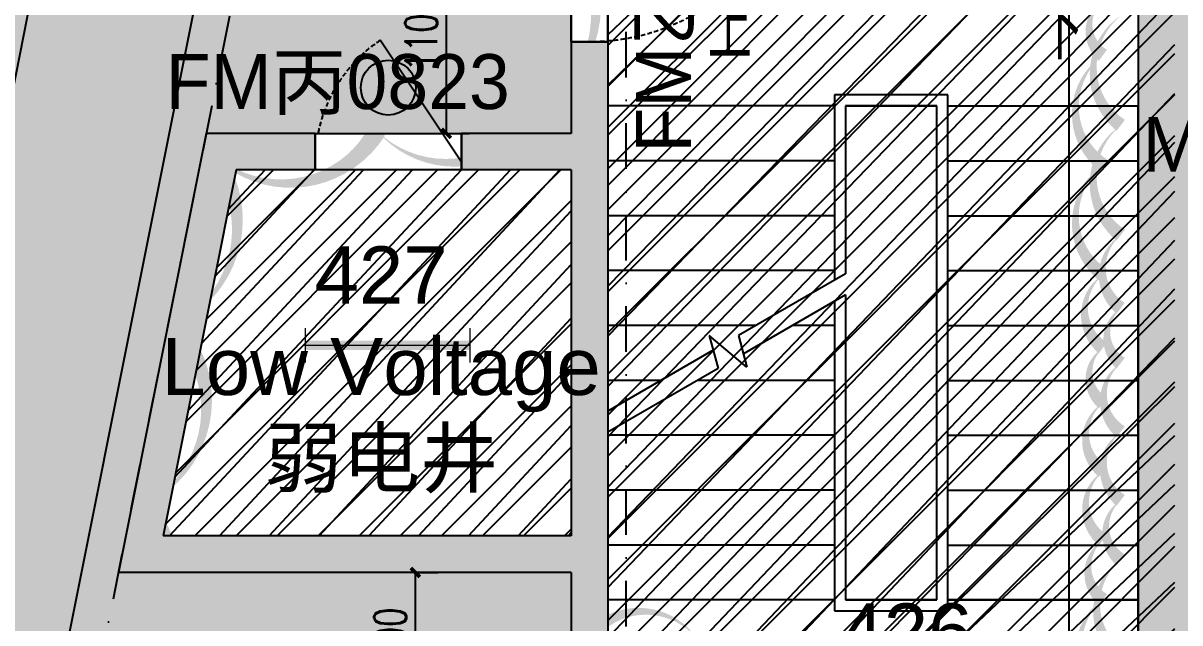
# Model space of a CAD drawing. Extents: x -354516 to 794396, y -401250 to -150594.
# Drawn here: x 10203 to 16528, y -370925 to -367647 of the extents above; entities that cross this region are included whole.
import ezdxf
from ezdxf.enums import TextEntityAlignment as Align

# ---------------------------------------------------------------- set-up
doc = ezdxf.new("R2010")
doc.units = 0
doc.header["$LTSCALE"] = 1000
doc.header["$MEASUREMENT"] = 0
for name, pattern in [('$0$HIDDEN', [0.375, 0.25, -0.125, 0, 0]), ('DASH', [0.35, 0.25, -0.1]), ('DASHDOT2', [0.5, 0.25, -0.125, 0, -0.125]), ('DOTE', [2.4200000000000004, 2, -0.2, 0.02, -0.2])]:
    doc.linetypes.add(name, pattern=pattern)
for name, color, linetype in [('0-吊顶', 6, 'Continuous'), ('0-吊顶材质', 251, 'Continuous'), ('0-吊顶边界', 36, 'Continuous'), ('0-房间名称', 2, 'Continuous'), ('0-灯具1', 40, 'Continuous'), ('0-灯具修改0109', 140, 'Continuous'), ('0-设备风口（修改）', 71, 'Continuous'), ('A-轴线1', 1, 'DOTE'), ('PUB_DIM', 3, 'Continuous'), ('S-PLT', 30, 'Continuous'), ('TWT_TEXT', 7, 'Continuous'), ('WALL', 2, 'Continuous'), ('墙体', 7, 'Continuous'), ('楼梯', 145, 'Continuous'), ('门图', 134, 'Continuous')]:
    doc.layers.add(name, color=color, linetype=linetype)
doc.layers.add('0-地面材质_material hatch', color=251, linetype='Continuous', transparency=0.3)
doc.layers.add('DIM_MODI-天花修改', color=3, linetype='Continuous', plot=False)
doc.layers.add('修改', color=1, linetype='Continuous', plot=False)
doc.styles.add('510p-04$0$Arial_2', font='arial.ttf', dxfattribs={"height": 6.392964071856287})
doc.styles.add('_TCH_DIM', font='SIMPLEX', dxfattribs={"bigfont": 'GBCBIG'})
doc.styles.add('DIM_FONT', font='SIMPLEX', dxfattribs={"width": 0.7, "bigfont": 'GBCBIG'})
doc.styles.add('Word-n', font='stylu.ttf')
doc.dimstyles.new('_TCH_ARCH&&50', dxfattribs={"dimscale": 0.5, "dimtxt": 350, "dimasz": 100, "dimexe": 250, "dimexo": 300, "dimgap": 100, "dimtad": 1, "dimdec": 0, "dimzin": 0, "dimdsep": 46, "dimtxsty": 'DIM_FONT', "dimblk": 'ARCHTICK', "dimcen": 0.09, "dimclrd": 3, "dimclre": 3, "dimclrt": 7, "dimazin": 2, "dimtfac": 1, "dimtdec": 0, "dimtix": 1, "dimtmove": 2, "dimatfit": 3, "dimfxl": 0, "dimtolj": 1, "dimtzin": 0, "dimarcsym": 0})
pattern_1 = [(45, (-498310856.1664237, -3090192758.000448), (-132.5825214724777, 132.5825214724777), [])]

# ---------------------------------------------------------------- blocks, each defined once
blk = doc.blocks.new('$TwtSys$00000125')
blk.add_circle((0, 0, 1e-08), 0.6666666666666666)
blk = doc.blocks.new('510p-04$0$material tag')
blk = doc.blocks.new('GRID')
at = {"layer": '墙体', "color": 250, "linetype": 'DASHDOT2', "lineweight": -3}
for p, q in [((65920.86708765286, 80687.29082160734), (49202.54362327385, -2904.326500287803)), ((55436.38350671661, -11413.45929482812), (55436.38350671661, 30586.54070517188))]:
    blk.add_line(p, q, dxfattribs=at)
blk = doc.blocks.new('_ArchTick')
at = {"color": 0, "linetype": 'ByBlock', "const_width": 0.4}
blk.add_lwpolyline([(-0.5, -0.5), (0.5, 0.5)], dxfattribs=at)
blk = doc.blocks.new('*D320')
at = {"layer": 'Defpoints', "color": 0}
for p in [(12196.1821076097, -370649.9999980916), (12347.98951309361, -370649.9999980916), (11996.29758656886, -371349.5001244866)]:
    blk.add_point(p, dxfattribs=at)
at = {"layer": 'PUB_DIM', "color": 3, "lineweight": -2}
for p, q in [((12346.1821076097, -370649.9999980916), (12472.98951309361, -370649.9999980916)), ((12347.98951309361, -371349.5001244866), (12347.98951309361, -370649.9999980916)), ((12146.29758656886, -371349.5001244866), (12472.98951309361, -371349.5001244866))]:
    blk.add_line(p, q, dxfattribs=at)
at = {"layer": 'PUB_DIM', "color": 3, "lineweight": -2, "xscale": 50, "yscale": 50, "zscale": 50}
for p, rotation in [((12347.98951309361, -370649.9999980916), 90), ((12347.98951309361, -371349.5001244866), 270)]:
    blk.add_blockref('_ArchTick', p, dxfattribs=dict(at, rotation=rotation))
at = {"layer": 'PUB_DIM', "color": 7, "insert": (12210.48951309367, -370999.7500612891), "char_height": 175, "attachment_point": 5, "rotation": 90, "style": 'DIM_FONT'}
blk.add_mtext('\\A1;700', dxfattribs=at)
blk = doc.blocks.new('*D335')
at = {"layer": 'Defpoints', "color": 0}
for p in [(12266.51475287866, -367150.1414170578), (12517.67024177685, -367150.1414170578), (12200.00000005722, -368249.9999980927)]:
    blk.add_point(p, dxfattribs=at)
at = {"layer": 'PUB_DIM', "color": 3, "lineweight": -2}
for p, q in [((12416.51475287866, -367150.1414170578), (12642.67024177685, -367150.1414170578)), ((12517.67024177685, -368249.9999980927), (12517.67024177685, -367150.1414170578)), ((12350.00000005722, -368249.9999980927), (12642.67024177685, -368249.9999980927))]:
    blk.add_line(p, q, dxfattribs=at)
at = {"layer": 'PUB_DIM', "color": 3, "lineweight": -2, "xscale": 50, "yscale": 50, "zscale": 50}
for p, rotation in [((12517.67024177685, -367150.1414170578), 90), ((12517.67024177685, -368249.9999980927), 270)]:
    blk.add_blockref('_ArchTick', p, dxfattribs=dict(at, rotation=rotation))
at = {"layer": 'PUB_DIM', "color": 7, "insert": (12380.17024177691, -367700.0707075752), "char_height": 175, "attachment_point": 5, "rotation": 90, "style": 'DIM_FONT'}
blk.add_mtext('\\A1;1100', dxfattribs=at)
blk = doc.blocks.new('*D466')
at = {"layer": 'Defpoints', "color": 0}
for p in [(10057.17257722572, -366719.6589549179), (10392.38889469556, -366786.7027700856), (9292.313598569162, -370543.922379779)]:
    blk.add_point(p, dxfattribs=at)
at = {"layer": 'PUB_DIM', "color": 3, "lineweight": -2}
for p, q in [((10204.25963202825, -366749.0766079432), (10514.96144036434, -366811.21748094)), ((9627.529916039013, -370610.9661949467), (10392.38889469556, -366786.7027700856)), ((9439.40065337169, -370573.3400328043), (9750.102461707793, -370635.4809058012))]:
    blk.add_line(p, q, dxfattribs=at)
at = {"layer": 'PUB_DIM', "color": 3, "lineweight": -2, "xscale": 50, "yscale": 50, "zscale": 50}
for p, rotation in [((10392.38889469556, -366786.7027700856), 78.68997685959259), ((9627.529916039013, -370610.9661949467), 258.6899768595926)]:
    blk.add_blockref('_ArchTick', p, dxfattribs=dict(at, rotation=rotation))
at = {"layer": 'PUB_DIM', "color": 7, "insert": (9875.129605131617, -368671.8683005764), "char_height": 175, "attachment_point": 5, "rotation": 78.68997685959258, "style": 'DIM_FONT'}
blk.add_mtext('\\A1;3900', dxfattribs=at)
blk = doc.blocks.new('PLM4')
at = {"color": 0, "linetype": 'ByBlock', "lineweight": -2}
for p, q in [((-600.0000000003638, 125), (-600.0000000003638, -125)), ((600.0000000003638, 125), (600.0000000003638, -125)), ((-600.0000000003638, 0), (600.0000000003638, 0))]:
    blk.add_line(p, q, dxfattribs=at)
at = {"color": 0, "linetype": 'ByBlock', "lineweight": -2, "const_width": 70}
blk.add_lwpolyline([(-600.0000000003638, 0), (600.0000000003638, 0)], dxfattribs=at)
at = {"color": 0, "linetype": 'ByBlock', "lineweight": -2}
for p in [(-600.0000000003638, 0), (0, 0), (600.0000000003638, 0)]:
    blk.add_point(p, dxfattribs=at)

msp = doc.modelspace()

# ---------------------------------------------------------------- hatches: boundary and pattern name
at = {"layer": '0-吊顶材质'}
h = msp.add_hatch(dxfattribs=at)
h.set_pattern_fill('EARTH', color=256, scale=1500)
h.set_pattern_definition([(0, (-498310856.1664238, -3090192758.000448), (375, 375), [375, -375]), (0, (-498310856.1664238, -3090192617.375448), (375, 375), [375, -375]), (0, (-498310856.1664238, -3090192476.750448), (375, 375), [375, -375]), (90, (-498310809.2914238, -3090192429.875448), (-374.9999999999999, 375), [375, -375]), (90, (-498310668.6664238, -3090192429.875448), (-374.9999999999999, 375), [375, -375]), (90, (-498310528.0414238, -3090192429.875448), (-374.9999999999999, 375), [375, -375])])
h.paths.add_polyline_path([(8103.715947450517, -373809.9999981248), (8639.715947510122, -371129.9999981248), (7976.840821505903, -371129.9999981248), (8738.302715362428, -367322.7170214974), (8934.41899228227, -367361.9395394647), (9267.810253204225, -365694.9518947923), (9071.694625080941, -365655.7287693345), (11035.34246498477, -355837.570359739), (11231.45859998596, -355876.7935872399), (11564.85000288617, -354209.805232557), (11368.73437476289, -354170.5821070992), (12441.28369623554, -348807.8642034852), (12637.39983123672, -348847.0874309861), (12970.79123413694, -347180.0990763032), (12774.67560601365, -347140.8759508454), (14767.72463196647, -337175.6308198296), (14963.83627075088, -337214.8531475388), (16276.80600690973, -330650.0000014626), (16308.88263005149, -330650.0000014626), (16308.88263005149, -330250.0000014626), (18600.12075472009, -330249.9976330125), (14873.46548003089, -348859.6853342378), (14208.45011252296, -352207.303636583), (13914.41983330381, -353678.1194091165), (9888.346155883191, -373808.8313942277)])
h = msp.add_hatch(dxfattribs=at)
h.set_pattern_fill('AR-SAND', color=256, scale=112.5)
h.set_pattern_definition([(37.50000000000001, (-498310856.1664238, -3090192758.000448), (-7.086752787330918, 216.7676740139804), [0, -171, 0, -191.25, 0, -182.8125]), (7.499999999999999, (-498310856.1664238, -3090192758.000448), (199.0998793426193, 317.4914323383458), [0, -92.25, 0, -154.125, 0, -59.0625]), (327.5, (-498310994.5414238, -3090192758.000448), (350.3409594470432, 0.636643522908556), [0, -56.25, 0, -202.5, 0, -264.375]), (317.5, (-498310994.5414238, -3090192758.000448), (338.189243014383, 98.73850105510306), [0, -28.125, 0, -132.75, 0, -151.875])])
h.paths.add_polyline_path([(19700.01475268733, -366049.9999981248), (19700.00985324514, -364149.9797821366), (11820.37277746332, -364149.9999981248), (9888.355256081937, -373808.8251257264), (10092.33699232471, -373808.8313942277), (10324.4086756747, -372649.9999980918), (13200.00000006089, -372649.999998092), (13200.00000005763, -370649.9999980916), (10724.35945679509, -370649.9999980917), (11204.33355772626, -368250.0000014626), (13200.00000006091, -368250.0000014626), (13200.00000006091, -365850.0000014626), (13800.00000006091, -365850.0000014626), (13800.00000006091, -366049.9999981248)])
h = msp.add_hatch(dxfattribs=at)
h.set_pattern_fill('ANSI31', color=256, scale=100)
h.set_pattern_definition([(45, (-0.01403009954083245, -378700), (-112.2532015133644, 112.2532015133644), [])])
h.paths.add_polyline_path([(13399.9812929028, -372449.9626689279), (16499.9906466597, -372449.9626689279), (16499.99064665967, -366249.999998092), (13399.98129290277, -366249.999998092)])
h = msp.add_hatch(dxfattribs=at)
h.set_pattern_fill('ANSI31', color=256, scale=100)
h.set_pattern_definition([(45, (0, -378450), (-112.2532015133644, 112.2532015133644), [])])
h.paths.add_polyline_path([(13200.00000005828, -368450.0000014625), (11368.29433825382, -368450.0000014625), (11043.48183052904, -370074.0625400865), (13200.00000005827, -370074.0625400865)])
h.paths.add_polyline_path([(13200.00000005827, -370074.0625400865), (11043.48183052904, -370074.0625400865), (10968.29433825385, -370450.0000014624), (13200.00000005827, -370450.0000014624)])
at = {"layer": '0-地面材质_material hatch'}
h = msp.add_hatch(dxfattribs=at)
h.set_pattern_fill('ANSI35', color=256, scale=1500)
h.set_pattern_definition([(45, (-498310856.1664237, -3090192758.000448), (-265.1650429449553, 265.1650429449554), []), (45, (-498310591.0013812, -3090192758.000448), (-265.1650429449553, 265.1650429449554), [468.75, -93.75, 0, -93.75])])
h.paths.add_polyline_path([(11204.4291444663, -368249.5220680558), (11202.84258767404, -368249.5220680558), (12024.33357074299, -364149.9999366127), (11820.37277748623, -364149.9999981247), (12883.12150331774, -358789.531920942), (13283.04164013419, -358869.4359713871), (13573.27594378743, -357397.8632761318), (13186.27167370357, -357320.505496534), (14564.80056264438, -350406.8581114136), (14959.43440664373, -350485.7868655948), (15253.92366540991, -349014.978212717), (14859.82582500019, -348936.2442469918), (15580.30678048172, -345344.8593139969), (15972.52623797323, -345422.9472684796), (16268.12977726128, -343952.5956239636), (15875.41756441631, -343873.8191500031), (16903.21213295498, -338750.5665512406), (17104.33354630508, -338750.000058683), (18804.33355840483, -330249.9999981247), (18008.87795325556, -330249.9999981247), (18008.87795325554, -330249.99999833), (17008.87795331514, -330249.9999978532), (17008.87795331516, -330249.9999981247), (16308.8826300744, -330249.9999981247), (16308.8826300744, -330650.0000014626), (15508.8826300148, -330650.0000014626), (15508.8826300744, -329850.0000014626), (16134.40212591925, -329850.0000014626), (16134.40212597885, -329450.0782871567), (-15658.7115974804, -329450.0000014626), (-15658.7115974804, -329750.0000014626), (-15208.88730606995, -329750.0000014626), (-15208.88730606995, -330550.0000014626), (-16408.88730606995, -330550.0000014626), (-16408.88730640482, -329544.5703533465), (-18499.99999990599, -329544.5703542714), (-18499.99999990308, -330244.5703498409), (-18805.41948791261, -330244.5703498409), (-17104.33356473408, -338749.9999981247), (-16900.37296298704, -338749.9990659081), (-16529.80953899584, -340602.8161859833), (-16922.00629271229, -340681.1682076525), (-16627.75313831528, -342152.4322919916), (-16235.60150614939, -342073.8563499771), (-14201.79595485888, -352205.7793073975), (-14597.50992849115, -352285.1138099988), (-14296.20185884479, -353754.5603594144), (-13914.73662087879, -353678.180777105), (-12594.53895631991, -360279.1691003166), (-12986.81325973207, -360357.4053900937), (-12692.59688544137, -361828.4872615468), (-12300.3728315588, -361749.9997239434), (-11820.37283215485, -364149.9997210823), (-12024.33381018601, -364149.9995751702), (-10724.35945661586, -370649.9999980944), (-13199.99999994277, -370649.9999980944), (-13199.99999992869, -372649.9999981184), (-10324.42009220173, -372649.9999980939), (-10092.53203288279, -373808.8313947045), (-8103.715945577242, -373809.9999981247), (-8639.715949451544, -371130.0000014626), (8639.715949619196, -371130.0000014626), (8103.715948009871, -373809.9999981247), (10092.56727918424, -373808.8313942276), (10324.40867567861, -372649.999998093), (13200.00000007131, -372649.9999980847), (13200.00000007131, -370649.9999980934), (10724.35945679504, -370649.9999980934)])
h.paths.add_polyline_path([(-7647.001256084062, -368699.9951997124), (-13983.25311008654, -337018.7358894669), (-14963.84362230263, -337214.8549285256), (-15856.80864057503, -332750.0011282288), (-14582.05910334549, -332750.0031314217), (-14228.40829566679, -334518.2571697556), (-13689.08892402611, -334410.3932953202), (-13689.07890671356, -334410.3912954701), (-12610.4401634918, -334194.6635465993), (-12610.45018080435, -334194.6655469261), (-11237.6372348424, -333920.1029577576), (-11237.62721814898, -333920.100957751), (-10158.98847486761, -333704.3732088802), (-10158.98847488127, -333704.3732056938), (-9178.41781589947, -333508.2590737664), (-9129.577432369806, -333752.4609914147), (14637.0002884511, -333750.0000014626), (8227.000288451098, -365799.9999981247), (7646.961810434244, -368699.9971995674), (7000.000000024222, -368699.9971995674), (6985.295029664419, -368699.9951997124), (6099.989983344458, -368699.9951963745), (6100.000000060796, -368699.9951996804), (5000.000000060796, -368699.9951996804), (5000.000000083826, -368699.9971995674), (3799.990357125185, -368699.9971995674), (-6950.117393529035, -368699.9971995674)], flags=16)
h.paths.add_polyline_path([(-8934.416185235597, -367361.940027269), (-9267.817872082807, -365694.9537291848), (-9071.702243959524, -365655.730603727), (-9042.284823810674, -365802.8177051865), (-8650.05201921425, -365724.37114385), (-8679.459155416109, -365577.2819862686), (-8483.349074577905, -365538.0599699341), (-8149.961928581812, -367205.0491752945), (-8346.078063821413, -367244.2724023186), (-8375.484665965654, -367097.1831369721), (-8767.72775427065, -367175.6317553841), (-8738.300050234415, -367322.7167997681)], flags=16)
h.paths.add_polyline_path([(-11231.44565091095, -355876.7913084351), (-11564.84733775816, -354209.8050103508), (-11368.73170963488, -354170.5818848931), (-11339.31428948603, -354317.6689863526), (-10947.0814848896, -354239.2224250161), (-10976.48862109146, -354092.1332674347), (-10780.37854025326, -354052.9112511002), (-10446.99139425717, -355719.9004564606), (-10643.10752949677, -355759.1236834847), (-10672.51413164101, -355612.0344181382), (-11064.757219946, -355690.4830365502), (-11035.32951590977, -355837.5680809342)], flags=16)
h.paths.add_polyline_path([(8149.961928749464, -367205.0491752945), (8483.349074745558, -365538.0599699341), (8679.459155583761, -365577.2819862686), (8650.052019381903, -365724.37114385), (9042.284823978327, -365802.8177051865), (9071.702244127177, -365655.730603727), (9267.81787225046, -365694.9537291848), (8934.41618540325, -367361.940027269), (8738.300050402067, -367322.7167997681), (8767.727754438303, -367175.6317553841), (8375.484666133307, -367097.1831369721), (8346.078063989065, -367244.2724023186)], flags=16)
h.paths.add_polyline_path([(-12637.3868819829, -348847.0851517044), (-12970.78856883011, -347180.0988536202), (-12774.67294070683, -347140.8757281624), (-12745.25552055798, -347287.9628296219), (-12353.02271596155, -347209.5162682854), (-12382.42985216341, -347062.4271107041), (-12186.31977132521, -347023.2050943695), (-11852.93262532911, -348690.1942997299), (-12049.04876056872, -348729.417526754), (-12078.45536271296, -348582.3282614075), (-12470.69845101795, -348660.7768798195), (-12441.27074698172, -348807.8619242035)], flags=16)
h.paths.add_polyline_path([(10446.99139442482, -355719.9004564606), (10780.37854042091, -354052.9112511002), (10976.48862125912, -354092.1332674347), (10947.08148505726, -354239.2224250161), (11339.31428965368, -354317.6689863526), (11368.73170980253, -354170.5818848931), (11564.84733792581, -354209.8050103508), (11231.4456510786, -355876.7913084351), (11035.32951607742, -355837.5680809342), (11064.75722011366, -355690.4830365502), (10672.51413180866, -355612.0344181382), (10643.10752966442, -355759.1236834847)], flags=16)
h.paths.add_polyline_path([(11852.93262549677, -348690.1942997299), (12186.31977149286, -347023.2050943695), (12382.42985233106, -347062.4271107041), (12353.02271612921, -347209.5162682854), (12745.25552072563, -347287.9628296219), (12774.67294087448, -347140.8757281624), (12970.78856899776, -347180.0988536202), (12637.38688215055, -348847.0851517044), (12441.27074714937, -348807.8619242035), (12470.69845118561, -348660.7768798195), (12078.45536288061, -348582.3282614075), (12049.04876073637, -348729.417526754)], flags=16)
h.paths.add_polyline_path([(14149.98015388288, -337205.0568271004), (14483.36729987898, -335538.06762174), (14679.47738071718, -335577.2896380745), (14650.07024451532, -335724.3787956559), (15042.30304911175, -335802.8253569924), (15071.7204692606, -335655.7382555329), (15267.83609738388, -335694.9613809906), (14934.43441053667, -337361.9476790749), (14738.31827553549, -337322.724451574), (14767.74597957172, -337175.63940719), (14375.50289126673, -337097.190788778), (14346.09628912248, -337244.2800541245)], flags=16)
h = msp.add_hatch(dxfattribs=at)
h.set_pattern_fill('ANSI35', color=256, scale=1200)
h.set_pattern_definition([(45, (-498310856.1664237, -3090192758.000448), (-212.1320343559642, 212.1320343559643), []), (45, (-498310644.0343897, -3090192758.000448), (-212.1320343559642, 212.1320343559643), [375, -75, 0, -75])])
h.paths.add_polyline_path([(-20701.51522538624, -336849.5220675789), (-27366.50551137886, -336849.5220690094), (-27366.50551131926, -338749.5116854035), (-17105.8396527525, -338749.5209513031), (-17925.80906311236, -334649.4513588272), (-20701.51522538624, -334649.4513588272)])
h.paths.add_polyline_path([(19698.48945232668, -366049.4911480271), (19698.48945232668, -364149.5220480286), (12022.83179124632, -364149.5220570885), (11202.84258767404, -368249.5220680558), (13198.48945179024, -368249.5220699631), (13198.48945184984, -366049.5220694863)])
h.paths.add_polyline_path([(-19700.01475248299, -364149.5024237953), (-19700.01475242338, -364850.7332377755), (-19800.01475242338, -364850.7332377755), (-19800.01475254259, -365850.7332377755), (-19701.51054880581, -365850.7332387291), (-19700.01820806227, -366049.5396552407), (-13201.51054874621, -366049.5220694863), (-13201.51054856739, -368249.5220666252), (-11205.86368468962, -368249.5220680558), (-12025.85304686985, -364149.5212631546)])
h.paths.add_polyline_path([(27200.0097153429, -338749.5219202362), (27200.0097153429, -338550.7228551232), (27300.0097152833, -338550.7228551232), (27300.0097152833, -337550.7228551232), (27200.0097152833, -337550.7228546463), (27200.0097152833, -336849.9999981247), (21300.00000014343, -336849.9999981247), (21300.00000008383, -337050.0000019394), (20700.00000008383, -337050.0000014626), (20699.74871482887, -336649.5112829529), (20698.49412801304, -336649.5112829529), (20698.49412825146, -334649.4513607346), (17922.8324737791, -334649.4513607346), (17102.76511439123, -338749.5209513031)])
h = msp.add_hatch(dxfattribs=at)
h.set_pattern_fill('ANSI31', color=256, scale=1500)
h.set_pattern_definition(pattern_1)
h.paths.add_polyline_path([(13799.99999996462, -372450.0020013176), (13800.00000008383, -372449.9999914233), (16500.00734176674, -372449.9999914233), (16500.00734170713, -366249.9999981247), (13800.00000008383, -366249.9999986016), (13800.00000008383, -366450.0020013176), (13400.00266500749, -366450.0020013176), (13400.0026650671, -372450.0020017945)])
h = msp.add_hatch(dxfattribs=at)
h.set_pattern_fill('ANSI31', color=256, scale=1500)
h.set_pattern_definition(pattern_1)
h.paths.add_polyline_path([(10968.29700329342, -370450.0002203308), (11368.29700329342, -368450.0002203308), (13200.0026650671, -368450.0002203308), (13200.0026650671, -370450.0002203308)])
at = {"layer": 'WALL'}
h = msp.add_hatch(color=250, dxfattribs=at)
h.dxf.hatch_style = 1
h.paths.add_polyline_path([(16700.0000000608, -372849.9999980919), (20700.0000000608, -372849.9999980919), (20700.0000000608, -373449.9999980921), (16700.0000000608, -373449.9999980921)], flags=17)
h.paths.add_polyline_path([(19499.99723455101, -371900.0013749937), (20700.00000010247, -371900.0013750108), (20700.00000006005, -372649.9999980938), (19499.99723450859, -372649.9999980766)], flags=16)
h.paths.add_polyline_path([(18900.00000006198, -366249.9999980925), (18900.00000006198, -366149.9999928313), (19350.00000006245, -366149.9999928314), (19350.00000006214, -366249.9999980925), (20700.00000006233, -366249.9999980924), (20700.00000006057, -368849.9999980865), (19400.00971561659, -368849.9999980862), (19400.00971561659, -369049.9999980856), (20700.00000005936, -369049.9999980856), (20700.00000007733, -371800.0013750107), (19399.99723454026, -371800.0013749935), (19399.99723452364, -372649.9999980738), (16700.0000000608, -372649.9999980924), (16700.0000000608, -366249.9999980919), (16800.00000006198, -366249.9999980919), (16800.00000006198, -366049.9999980921), (13800.00000006091, -366049.9999980921), (13800.0000000604, -366249.9999980918), (16300.00000006183, -366249.9999914235), (16300.00000006087, -372649.9999914232), (14000.00000006187, -372649.9999980919), (14000.00000006206, -372849.9999980932), (16500.0000000608, -372849.9999980921), (16500.0000000608, -373549.9999980918), (20900.0000000608, -373549.9999980918), (20900.0000000608, -372849.9999980921), (21949.17533683096, -372849.999998092), (21942.19636780694, -372827.481562124), (21935.5951233097, -372796.1892668556), (21932.26368789476, -372762.1376330581), (21933.15119618406, -372723.9499843243), (21949.17533921439, -372649.999998092), (20900.01919760481, -372649.9999985691), (20900.01919760481, -369049.9999980865), (22874.06818271508, -369049.9999980865), (23394.67611593078, -366446.9603320083), (23340.61680487359, -366449.7809730798), (23293.24359903749, -366444.174204291), (23265.27592906091, -366437.1677647524), (23198.56012032313, -366407.736407328), (22710.10740217157, -368849.9999980862), (20900.00000006065, -368849.9999980861), (20900.00000006065, -366249.9999980919), (21000.01010256119, -366249.9999980919), (21000.01010256119, -366049.9999981081), (19899.98992460847, -366049.9999980913), (19899.98992460849, -365850.7332422294), (19699.98992460839, -365850.7332422294), (19699.98992460837, -366049.999998092), (17800.00000006199, -366049.999998092), (17800.00000006198, -366249.9999980926)])
h = msp.add_hatch(color=250, dxfattribs=at)
h.dxf.hatch_style = 1
h.paths.add_polyline_path([(13400.00000005809, -368249.999998092), (13400.00000005809, -367749.9810824707), (13200.00000005823, -367749.9810824728), (13200.00000005828, -368249.999998092), (12600.0000000542, -368249.999998092), (12600.00000005723, -368449.9999980919), (13200.0000000581, -368449.9999980919), (13200.0000000581, -370449.9999980917), (10968.30596346384, -370449.9999980917), (11368.18662546475, -368449.9999980919), (11800.00000005722, -368449.9999980919), (11800.00000005722, -368249.999998092), (11204.21625119621, -368249.999998092), (10724.35945679518, -370649.9999980916), (13200.00000005763, -370649.9999980916), (13200.00000005809, -372450.0000014639), (13400.00000005809, -372450.0000014638), (13400.00000005809, -370649.9999980917)])

# ---------------------------------------------------------------- linework, layer by layer
at = {"layer": '0-吊顶', "linetype": 'DASH', "ltscale": 0.01}
msp.add_lwpolyline([(17421.81373167169, -365345.7318358743), (19761.18746465576, -365345.7318358743, -0.414213562373095), (21261.18746465576, -366845.7318358743), (21261.18746465576, -371553.0431309068, -0.414213562373095), (19761.18746465576, -373053.0431309068), (17421.81373167169, -373053.0431309068, -0.414213562373095), (15921.81373167169, -371553.0431309068), (15921.81373167169, -366845.7318358743, -0.414213562373095)], format="xyb", close=True, dxfattribs=at)
at = {"layer": '0-吊顶边界'}
msp.add_lwpolyline([(8103.715947450517, -373809.9999981248), (8639.715947510122, -371129.9999981248), (7976.840821505903, -371129.9999981248), (8738.302715362428, -367322.7170214974), (8934.41899228227, -367361.9395394647), (9267.810253204225, -365694.9518947923), (9071.694625080941, -365655.7287693345), (11035.34246498477, -355837.570359739), (11231.45859998596, -355876.7935872399), (11564.85000288617, -354209.805232557), (11368.73437476289, -354170.5821070992), (12441.28369623554, -348807.8642034852), (12637.39983123672, -348847.0874309861), (12970.79123413694, -347180.0990763032), (12774.67560601365, -347140.8759508454), (14767.72463196647, -337175.6308198296), (14963.83627075088, -337214.8531475388), (16276.80600690973, -330650.0000014626), (16308.88263005149, -330650.0000014626), (16308.88263005149, -330250.0000014626), (18600.12028163802, -330249.9999981248), (14208.45011252296, -352207.303636583), (13914.42033440006, -353678.1169033372), (9888.354002417444, -373808.8313942277)], close=True, dxfattribs=at)
at = {"layer": '0-吊顶边界', "color": 250}
for points in [[(13400.00000005775, -367749.9810824707), (13200.0000000581, -367749.9810824707), (13200.0000000581, -366549.9810824709), (13400.00000005775, -366549.9810824709)], [(12600.00000005723, -368449.9999980919), (11800.00000005722, -368449.9999980919), (11800.00000005722, -368249.9999980927), (12600.00000005723, -368249.9999980927)]]:
    msp.add_lwpolyline(points, close=True, dxfattribs=at)
at = {"layer": '0-地面材质_material hatch', "color": 250}
for points in [[(13200.00000005823, -367749.9810824728), (13400.00000005809, -367749.9810824728), (13400.00000005809, -366549.9810824709), (13200.00000005823, -366549.9810824709)], [(11800.00000005722, -368249.9999980927), (12600.00000005723, -368249.9999980927), (12600.00000005723, -368449.9999980919), (11800.00000005722, -368449.9999980919)]]:
    msp.add_lwpolyline(points, close=True, dxfattribs=at)
at = {"layer": '0-灯具修改0109'}
msp.add_lwpolyline([(10096.49999999999, -371793, 0, 75, 0.5), (10348.99999999999, -371793, 0, 75, 0.5), (10348.99999999999, -371521, 0, 75, 0.5), (10601.99999999999, -371521, 0, 75, 0.5), (10601.99999999999, -371171, 0, 75, 0.5), (10601.99999999999, -370899, 0, 75, 0.5), (10601.99999999999, -370607.5, 0, 75, 0.5), (10601.99999999999, -370355, 0, 75, 0.5), (10348.99999999999, -370355, 0, 75, 0.5), (10076.99999999999, -370355, 0, 75, 0.5)], format="xyseb", dxfattribs=at)
at = {"layer": '0-设备风口（修改）'}
msp.add_lwpolyline([(16593, -365448, 0, 75, 0.5), (16118, -365448, 0, 75, 0.5), (16107, -365448, 0, 75, 0.5), (16107, -365773, 0, 75, 0.5), (16107, -366298, 0, 75, 0.5), (16107, -366598, 0, 75, 0.5), (16107, -366848, 0, 75, 0.5), (16107, -367523, 0, 75, 0.5), (16107, -367823, 0, 75, 0.5), (16107, -368423, 0, 75, 0.5), (16107, -369023, 0, 75, 0.5), (16107, -369423, 0, 75, 0.5), (16107, -369723, 0, 75, 0.5), (16107, -370098, 0, 75, 0.5), (16106.99999999999, -370473, 0, 75, 0.5), (16106.99999999999, -370798, 0, 75, 0.5), (16106.99999999999, -371323, 0, 75, 0.5), (16106.99999999999, -371648, 0, 75, 0.5), (16106.99999999999, -371973, 0, 75, 0.5), (16106.99999999999, -372348, 0, 75, 0.5), (16106.99999999999, -372748, 0, 75, 0.5), (16107, -372832, 0, 75, 0.5), (16557, -372832, 0, 75, 0.5), (16882, -372832, 0, 75, 0.5)], format="xyseb", dxfattribs=at)
at = {"layer": 'DIM_MODI-天花修改'}
for points in [[(16204.49547815416, -367606.1150269341, 0, 75, 0.5), (16204.49547815416, -368206.1150269341, 0, 75, 0.5), (16204.49547815416, -368806.1150269341, 0, 75, 0.5), (16204.49547815416, -369206.1150269341, 0, 75, 0.5), (16204.49547815416, -369506.1150269341, 0, 75, 0.5), (16204.49547815416, -369881.1150269341, 0, 75, 0.5), (16204.49547815416, -370256.1150269341, 0, 75, 0.5), (16204.49547815416, -370581.1150269341, 0, 75, 0.5), (16204.49547815416, -371106.1150269341, 0, 75, 0.5), (16204.49547815416, -371431.1150269341, 0, 75, 0.5), (16204.49547815416, -371756.1150269341, 0, 75, 0.5), (16204.49547815416, -372131.1150269341, 0, 75, 0.5), (16204.49547815416, -372531.1150269341, 0, 75, 0.5), (16204.49547815416, -373056.1150269341, 0, 75, 0.5), (16204.49547815416, -373506.1150269341, 0, 75, 0.5), (16204.49547815416, -373831.1150269341, 0, 75, 0.5), (16204.49547815416, -374131.1150269341, 0, 75, 0.5), (16204.49547815416, -374211.2730456879, 0, 75, 0.5), (16679.49547815416, -374211.2730456879, 0, 75, 0.5)], [(13888.19453202048, -371012.6193210653, 0, 75, 0.5), (13288.19453202048, -371012.6193210653, 0, 75, 0.5), (12913.19453202048, -371012.6193210653, 0, 75, 0.5), (12388.19453202048, -371012.6193210653, 0, 75, 0.5), (11938.19453202048, -371012.6193210653, 0, 75, 0.5), (11613.19453202048, -371012.6193210653, 0, 75, 0.5), (11013.19453202048, -371012.6193210653, 0, 75, 0.5), (10338.19453202048, -371012.6193210653, 0, 75, 0.5), (10139.60803326033, -371012.6193210653, 0, 75, 0.5)]]:
    msp.add_lwpolyline(points, format="xyseb", dxfattribs=at)
at = {"layer": 'WALL', "color": 0}
for p, q in [((16300.00000006065, -366249.9999980922), (16300.00000006065, -372649.9999980917)), ((13200.00000005823, -367749.9810824728), (13200.00000005828, -368249.999998092)), ((13400.00000005809, -367749.9810824728), (13400.00000005809, -368249.999998092)), ((11204.21625119621, -368249.999998092), (10724.35945679518, -370649.9999980916)), ((11800.00000005722, -368249.999998092), (11204.21625119621, -368249.999998092)), ((13200.00000005828, -368249.999998092), (12600.0000000542, -368249.999998092)), ((13400.00000005809, -368249.999998092), (13400.00000005809, -370649.9999980917)), ((11368.18662546475, -368449.9999980919), (10968.30596346384, -370449.9999980917)), ((11800.00000005722, -368449.9999980919), (11368.18662546475, -368449.9999980919)), ((13200.0000000581, -368449.9999980919), (12600.00000005723, -368449.9999980919)), ((13200.0000000581, -368449.9999980919), (13200.0000000581, -370449.9999980917)), ((13200.0000000581, -370449.9999980917), (10968.30596346384, -370449.9999980917)), ((13200.00000005763, -370649.9999980916), (10724.35945679518, -370649.9999980916)), ((13200.00000005763, -370649.9999980916), (13200.00000005809, -372449.999998092)), ((13400.00000005809, -370649.9999980917), (13400.00000005809, -372449.999998092))]:
    msp.add_line(p, q, dxfattribs=at)
for points in [[(13200.00000005797, -367749.9810824728), (13400.00000005775, -367749.9810824707)], [(11800.00000005722, -368249.9999980927), (11800.00000005722, -368449.9999980928)], [(12600.00000005723, -368449.9999980928), (12600.0000000542, -368249.9999980927)]]:
    msp.add_lwpolyline(points, dxfattribs=at)
at = {"layer": '修改'}
msp.add_lwpolyline([(10085.25973138727, -374092.7019866253, 0, 100, 0.52056705), (10351.04106667986, -373242.9159849911, 0, 100, 0.52056705), (10519.49929794974, -372257.2071921332, 0, 100, 0.52056705), (10687.95752921962, -371271.4983992752, 0, 100, 0.52056705), (10856.41576048951, -370285.7896064173, 0, 100, 0.52056705), (11024.87399175938, -369300.0808135594, 0, 100, 0.52056705), (11193.33222302927, -368314.3720207014, 0, 100, 0.52056705), (12138.94986224102, -368237.6479292312, 0, 100, 0.52056705), (13030.26837081708, -368107.5714587159, 0, 100, 0.52056705), (13116.64948347598, -367111.3092927296, 0, 100, 0.52056705), (13235.06934798436, -366148.9857037072, 0, 100, 0.52056705), (14234.65135096533, -366120.0751638201, 0, 100, 0.52056705), (15234.23335394629, -366091.1646239329, 0, 100, 0.52056705), (16233.81535692725, -366062.2540840457, 0, 100, 0.52056705), (17233.39735990821, -366033.3435441585, 0, 100, 0.52056705), (18232.97936288916, -366004.4330042714, 0, 100, 0.52056705), (19232.56136587013, -365975.5224643842, 0, 100, 0.52056705), (20232.1433688511, -365946.611924497, 0, 100, 0.52056705), (21231.72537183206, -365917.7013846098, 0, 100, 0.52056705)], format="xyseb", dxfattribs=at)
at = {"layer": '楼梯', "color": 4}
for p, q in [((15260.00000006116, -368039.9999914237), (14640.00000006116, -368039.9999914237)), ((14640.00000006116, -368039.9999914237), (14640.00000006121, -369051.6283056824)), ((15260.00000006116, -370859.9999914237), (15260.00000006116, -368039.9999914237)), ((14700.00000006135, -368099.9999914233), (14700.00000006146, -369016.9872895308)), ((15200.00000006151, -368099.9999914237), (14700.00000006151, -368099.9999914237)), ((14700.00000006151, -368099.9999914237), (14700.00000006146, -369016.9872895308)), ((14700.00000006135, -368099.9999914233), (15200.00000006135, -368099.9999914233)), ((15200.00000006135, -370799.9999914233), (15200.00000006135, -368099.9999914233)), ((15200.00000006151, -370799.9999914237), (15200.00000006151, -368099.9999914237)), ((14700.00000006146, -369016.9872895314), (14114.40406706843, -369355.0812590816)), ((14700.00000006146, -369132.4573433685), (14141.19898631128, -369455.0812590806)), ((14700.00000006146, -369132.4573433677), (14700.00000006135, -370799.9999914233)), ((14700.00000006146, -369132.4573433677), (14700.00000006151, -370799.9999914237)), ((14640.00000006121, -369167.0983595192), (14640.00000006116, -370859.9999914237)), ((14160.58552604036, -369527.4328103307), (13954.54058460117, -369354.5405759632)), ((13954.54058460117, -369354.5405759632), (14002.87861531358, -369534.9405625106)), ((14114.40406706843, -369355.0812590816), (14160.58552604036, -369527.4328103307)), ((13976.08369607071, -369434.9405625115), (13400.00000006146, -369767.5426394778)), ((14002.87861531358, -369534.9405625106), (13400.00000006146, -369883.0126933159)), ((14640.00000006116, -370859.9999914237), (15260.00000006116, -370859.9999914237)), ((14700.00000006151, -370799.9999914237), (15200.00000006151, -370799.9999914237)), ((15200.00000004805, -370799.9999914232), (14700.00000006702, -370799.9999914234))]:
    msp.add_line(p, q, dxfattribs=at)
at = {"layer": '楼梯'}
for p, q in [((13400.00000006135, -368099.9999914233), (13400.00000006146, -369767.5426394779)), ((14640.00000006121, -368099.9999914235), (13400.00000006135, -368099.9999914233)), ((15260.00000006121, -368099.9999914235), (16300.00000006135, -368099.9999914233)), ((16300.00000006135, -370799.9999914233), (16300.00000006135, -368099.9999914233)), ((14640.00000006121, -368399.9999914228), (13400.00000006135, -368399.9999914233)), ((15260.00000006121, -368399.9999914228), (16300.00000006135, -368399.9999914233)), ((14640.00000006121, -368699.9999914235), (13400.00000006135, -368699.9999914233)), ((15260.00000006121, -368699.9999914235), (16300.00000006135, -368699.9999914233)), ((14640.00000006121, -368999.9999914235), (13400.00000006135, -368999.9999914233)), ((15260.00000006121, -368999.9999914235), (16300.00000006135, -368999.9999914233)), ((14209.80762119602, -369299.9999914237), (13400.00000006135, -369299.9999914233)), ((14640.00000006121, -369299.9999914235), (14409.80762119379, -369299.9999914237)), ((15260.00000006121, -369299.9999914228), (16300.00000006135, -369299.9999914233)), ((13690.19237892733, -369599.999991423), (13400.00000006135, -369599.9999914233)), ((14640.00000006121, -369599.9999914228), (13890.19237892732, -369599.999991423)), ((15260.00000006121, -369599.9999914235), (16300.00000006135, -369599.9999914233)), ((13400.00000006146, -369883.0126933164), (13400.00000006135, -370799.9999914233)), ((14640.00000006121, -369899.9999914235), (13400.00000006135, -369899.9999914233)), ((15260.00000006121, -369899.9999914235), (16300.00000006135, -369899.9999914233)), ((14640.00000006121, -370199.9999914235), (13400.00000006135, -370199.9999914233)), ((15260.00000006121, -370199.9999914235), (16300.00000006135, -370199.9999914233)), ((14640.00000006121, -370499.9999914228), (13400.00000006135, -370499.9999914233)), ((15260.00000006121, -370499.9999914228), (16300.00000006135, -370499.9999914233)), ((14640.00000006121, -370799.9999914235), (13400.00000006135, -370799.9999914233)), ((13400.00000006135, -370799.9999914233), (13400.00000006135, -372449.9999914233)), ((14640.00000006121, -370799.9999914234), (13400.00000006135, -370799.9999914233)), ((15260.00000006121, -370799.9999914235), (16300.00000006135, -370799.9999914233)), ((16300.00000006135, -370799.9999914233), (15260.00000006121, -370799.9999914237)), ((16300.00000006135, -372449.9999914233), (16300.00000006135, -370799.9999914233))]:
    msp.add_line(p, q, dxfattribs=at)
at = {"layer": '楼梯', "color": 4}
for points in [[(14050.00000006135, -367949.9999914233, 0, 0, 0), (14050.00000006135, -368999.9999914233, 80.00000000000001, 0, 0), (14050.00000006135, -369299.9999914233, 0, 0, 0)], [(15850.00000006135, -367949.9999914233, 0, 0, 0), (15850.00000006135, -371624.9999914233, 0, 0, 0), (14050.00000006135, -371624.9999914233, 0, 0, 0), (14050.00000006135, -369899.9999914233, 80.00000000000001, 0, 0), (14050.00000006135, -369599.9999914233, 0, 0, 0)]]:
    msp.add_lwpolyline(points, format="xyseb", dxfattribs=at)
at = {"layer": '门图', "color": 145}
msp.add_line((12600.00000005657, -368406.8929061951), (12156.23984307042, -367741.2526707289), dxfattribs=at)
at = {"layer": '门图', "color": 250, "linetype": '$0$HIDDEN', "ltscale": 0.1, "extrusion": (0, 0, -1)}
msp.add_ellipse((13300.00000005786, -366579.9810824709), major_axis=(827.3149339882771, 827.3149339882771), ratio=0.9999999999999625, start_param=0.8110419995375846, end_param=2.356194490192326, dxfattribs=at)
at = {"layer": '门图', "color": 250, "linetype": '$0$HIDDEN', "ltscale": 0.1}
msp.add_ellipse((12600.00000005748, -368406.8929061962), major_axis=(-565.685424950212, 565.685424950212), ratio=0.9999999999999178, start_param=-0.1973955598408608, end_param=0.588002603556594, dxfattribs=at)

# ---------------------------------------------------------------- block references
at = {"layer": '0-房间名称'}
ref = msp.add_blockref('510p-04$0$material tag', (-168218.9815086114, -444856.0780148827), dxfattribs=dict(at, xscale=3.125, yscale=3.125, zscale=3.125))
ref.add_attrib('ROOM_TAG', '427', dxfattribs={"layer": '0', "height": 312.5, "style": '510p-04$0$Arial_2'}).set_placement((12160.66026163223, -369023.8805280053), align=Align.MIDDLE_CENTER)
ref.add_attrib('NAME_ENG', 'Low Voltage', dxfattribs={"layer": '0', "height": 312.5, "style": '510p-04$0$Arial_2'}).set_placement((12160.66026163223, -369523.8805280053), align=Align.MIDDLE_CENTER)
ref.add_attrib('NAME_CN', '弱电井', dxfattribs={"layer": '0', "height": 312.5, "style": '510p-04$0$Arial_2'}).set_placement((12160.66026163223, -370023.8805280053), align=Align.MIDDLE_CENTER)
ref = msp.add_blockref('510p-04$0$material tag', (-165349.493355869, -446807.8737204678), dxfattribs=dict(at, xscale=3.125, yscale=3.125, zscale=3.125))
ref.add_attrib('ROOM_TAG', '426', dxfattribs={"layer": '0', "height": 312.5, "style": '510p-04$0$Arial_2'}).set_placement((15030.14841431502, -370975.6762335903), align=Align.MIDDLE_CENTER)
ref.add_attrib('NAME_ENG', 'Exit Stair', dxfattribs={"layer": '0', "height": 312.5, "style": '510p-04$0$Arial_2'}).set_placement((15030.14841431502, -371475.6762335903), align=Align.MIDDLE_CENTER)
ref.add_attrib('NAME_CN', '逃生楼梯', dxfattribs={"layer": '0', "height": 312.5, "style": '510p-04$0$Arial_2'}).set_placement((15030.14841431502, -371975.6762335903), align=Align.MIDDLE_CENTER)
at = {"layer": '0-灯具1', "lineweight": 13, "xscale": -0.75, "yscale": 0.75, "zscale": 0.75}
msp.add_blockref('PLM4', (12195.38131031663, -369408.6078763627), dxfattribs=at)
at = {"layer": 'A-轴线1'}
msp.add_blockref('GRID', (-41936.38350665566, -385036.5407097827), dxfattribs=at)
at = {"layer": 'S-PLT', "xscale": 225, "yscale": 225, "zscale": 225}
msp.add_blockref('$TwtSys$00000125', (12199.89314448961, -367999.9143576943), dxfattribs=at)

# ---------------------------------------------------------------- texts
at = {"layer": '0-房间名称', "style": '_TCH_DIM'}
for s, p in [('上', (13945.74468091241, -367844.9999914233)), ('下', (15755.05319155071, -367844.9999914233))]:
    msp.add_text(s, height=337.5886524822695, dxfattribs=at).set_placement(p)
at = {"layer": 'TWT_TEXT', "color": 2, "style": 'Word-n'}
msp.add_text('FM乙1223', height=300, rotation=90, dxfattribs=at).set_placement((13854.55863192142, -368355.0589807649))
for s, p in [('FM丙0823 ', (10983.45511142456, -368117.0197716047)), ('M0823 ', (16323.98334015091, -368460.0038041525))]:
    msp.add_text(s, height=300, dxfattribs=at).set_placement(p)

# ---------------------------------------------------------------- dimensions: what is measured, and where the dimension line sits
at = {"layer": 'PUB_DIM', "color": 250}
for base, p1, p2, angle, picture, middle in [((10392.38889469556, -366786.7027700856), (9292.31359856919, -370543.922379779), (10057.17257722573, -366719.6589549179), 258.6899768595926, '*D466', (9875.129605131617, -368671.8683005764)), ((12517.67024177685, -367150.1414170578), (12200.00000005722, -368249.9999980927), (12266.51475287866, -367150.1414170578), 90, '*D335', (12380.17024177691, -367700.0707075752)), ((12347.98951309361, -370649.9999980916), (11996.29758656886, -371349.5001244866), (12196.1821076097, -370649.9999980916), 90, '*D320', (12210.48951309367, -370999.7500612891))]:
    dim = msp.add_linear_dim(base=base, p1=p1, p2=p2, angle=angle, dimstyle='_TCH_ARCH&&50', dxfattribs=at)
    dim.commit()
    dim.dimension.update_dxf_attribs({"geometry": picture, "text_midpoint": middle})

doc.saveas('drawing.dxf')
